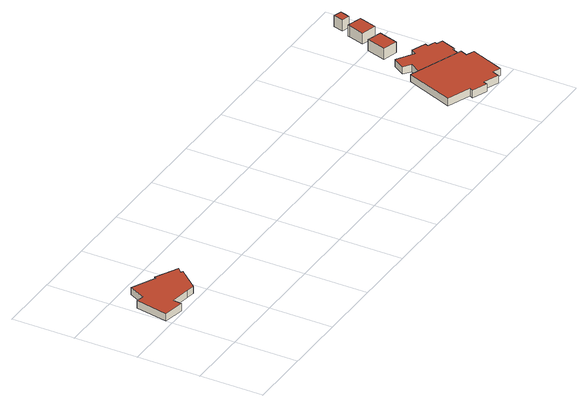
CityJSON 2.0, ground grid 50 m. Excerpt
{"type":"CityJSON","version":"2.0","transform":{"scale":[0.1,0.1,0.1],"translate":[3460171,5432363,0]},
"CityObjects":{
"building1":{"type":"Building","geometry":[{"type":"MultiSurface","lod":"2","boundaries":[[[0,1,2,3,4,5,6,7,8,9,10,11,12,13]],[[13,14,15,0]],[[0,15,16,1]],[[1,16,17,2]],[[2,17,18,3]],[[3,18,19,4]],[[4,19,20,5]],[[5,20,21,6]],[[6,21,22,7]],[[7,22,23,8]],[[8,23,24,9]],[[9,24,25,10]],[[10,25,26,11]],[[11,26,27,12]],[[12,27,14,13]],[[27,26,25,24,23,22,21,20,19,18,17,16,15,14]]],"semantics":{"surfaces":[{"type":"GroundSurface"},{"type":"WallSurface"},{"type":"RoofSurface"}],"values":[0,1,1,1,1,1,1,1,1,1,1,1,1,1,1,2]}}]},
"building2":{"type":"Building","geometry":[{"type":"MultiSurface","lod":"2","boundaries":[[[28,29,30,31,32,33,34,35,36,37,38,39,40,41]],[[41,42,43,28]],[[28,43,44,29]],[[29,44,45,30]],[[30,45,46,31]],[[31,46,47,32]],[[32,47,48,33]],[[33,48,49,34]],[[34,49,50,35]],[[35,50,51,36]],[[36,51,52,37]],[[37,52,53,38]],[[38,53,54,39]],[[39,54,55,40]],[[40,55,42,41]],[[55,54,53,52,51,50,49,48,47,46,45,44,43,42]]],"semantics":{"surfaces":[{"type":"GroundSurface"},{"type":"WallSurface"},{"type":"RoofSurface"}],"values":[0,1,1,1,1,1,1,1,1,1,1,1,1,1,1,2]}}]},
"building3":{"type":"Building","geometry":[{"type":"MultiSurface","lod":"2","boundaries":[[[41,56,57,58,59,60,61,62,63,64,65,66,67,68,28]],[[28,43,42,41]],[[41,42,69,56]],[[56,69,70,57]],[[57,70,71,58]],[[58,71,72,59]],[[59,72,73,60]],[[60,73,74,61]],[[61,74,75,62]],[[62,75,76,63]],[[63,76,77,64]],[[64,77,78,65]],[[65,78,79,66]],[[66,79,80,67]],[[67,80,81,68]],[[68,81,43,28]],[[81,80,79,78,77,76,75,74,73,72,71,70,69,42,43]]],"semantics":{"surfaces":[{"type":"GroundSurface"},{"type":"WallSurface"},{"type":"RoofSurface"}],"values":[0,1,1,1,1,1,1,1,1,1,1,1,1,1,1,1,2]}}]},
"building4":{"type":"Building","geometry":[{"type":"MultiSurface","lod":"2","boundaries":[[[82,83,84,85]],[[85,86,87,82]],[[82,87,88,83]],[[83,88,89,84]],[[84,89,86,85]],[[89,88,87,86]]],"semantics":{"surfaces":[{"type":"GroundSurface"},{"type":"WallSurface"},{"type":"RoofSurface"}],"values":[0,1,1,1,1,2]}}]},
"building5":{"type":"Building","geometry":[{"type":"MultiSurface","lod":"2","boundaries":[[[90,91,92,93,94,95]],[[95,96,97,90]],[[90,97,98,91]],[[91,98,99,92]],[[92,99,100,93]],[[93,100,101,94]],[[94,101,96,95]],[[101,100,99,98,97,96]]],"semantics":{"surfaces":[{"type":"GroundSurface"},{"type":"WallSurface"},{"type":"RoofSurface"}],"values":[0,1,1,1,1,1,1,2]}}]},
"building6":{"type":"Building","geometry":[{"type":"MultiSurface","lod":"2","boundaries":[[[102,103,104,105,106]],[[106,107,108,102]],[[102,108,109,103]],[[103,109,110,104]],[[104,110,111,105]],[[105,111,107,106]],[[111,110,109,108,107]]],"semantics":{"surfaces":[{"type":"GroundSurface"},{"type":"WallSurface"},{"type":"RoofSurface"}],"values":[0,1,1,1,1,1,2]}}]}
},
"vertices":[
[455,813,0],[558,760,0],[523,724,0],[539,714,0],[407,559,0],[340,569,0],[183,593,0],[173,522,0],[6,554,0],[55,811,0],[117,800,0],[183,929,0],[371,837,0],[380,853,0],[380,853,60],[455,813,60],[558,760,60],[523,724,60],[539,714,60],[407,559,60],[340,569,60],[183,593,60],[173,522,60],[6,554,60],[55,811,60],[117,800,60],[183,929,60],[371,837,60],
[3916,399,0],[3943,389,0],[3922,334,0],[3986,309,0],[3884,42,0],[3819,66,0],[3797,9,0],[3674,56,0],[3663,27,0],[3542,74,0],[3553,102,0],[3369,173,0],[3515,552,0],[3575,529,0],[3575,529,60],[3916,399,60],[3943,389,60],[3922,334,60],[3986,309,60],[3884,42,60],[3819,66,60],[3797,9,60],[3674,56,60],[3663,27,60],[3542,74,60],[3553,102,60],[3369,173,60],[3515,552,60],
[3627,606,0],[3570,647,0],[3629,739,0],[3765,653,0],[3791,694,0],[3903,651,0],[3893,626,0],[3953,603,0],[3946,584,0],[3982,570,0],[3995,565,0],[3949,445,0],[3936,450,0],[3627,606,60],[3570,647,60],[3629,739,60],[3765,653,60],[3791,694,60],[3903,651,60],[3893,626,60],[3953,603,60],[3946,584,60],[3982,570,60],[3995,565,60],[3949,445,60],[3936,450,60],
[3788,819,0],[3672,852,0],[3716,1005,0],[3833,971,0],[3833,971,90],[3788,819,90],[3672,852,90],[3716,1005,90],
[3925,1164,0],[3889,1043,0],[3770,1078,0],[3806,1199,0],[3812,1219,0],[3931,1184,0],[3931,1184,90],[3925,1164,90],[3889,1043,90],[3770,1078,90],[3806,1199,90],[3812,1219,90],
[3912,1265,0],[3849,1283,0],[3873,1361,0],[3936,1343,0],[3924,1305,0],[3924,1305,90],[3912,1265,90],[3849,1283,90],[3873,1361,90],[3936,1343,90]
]}
